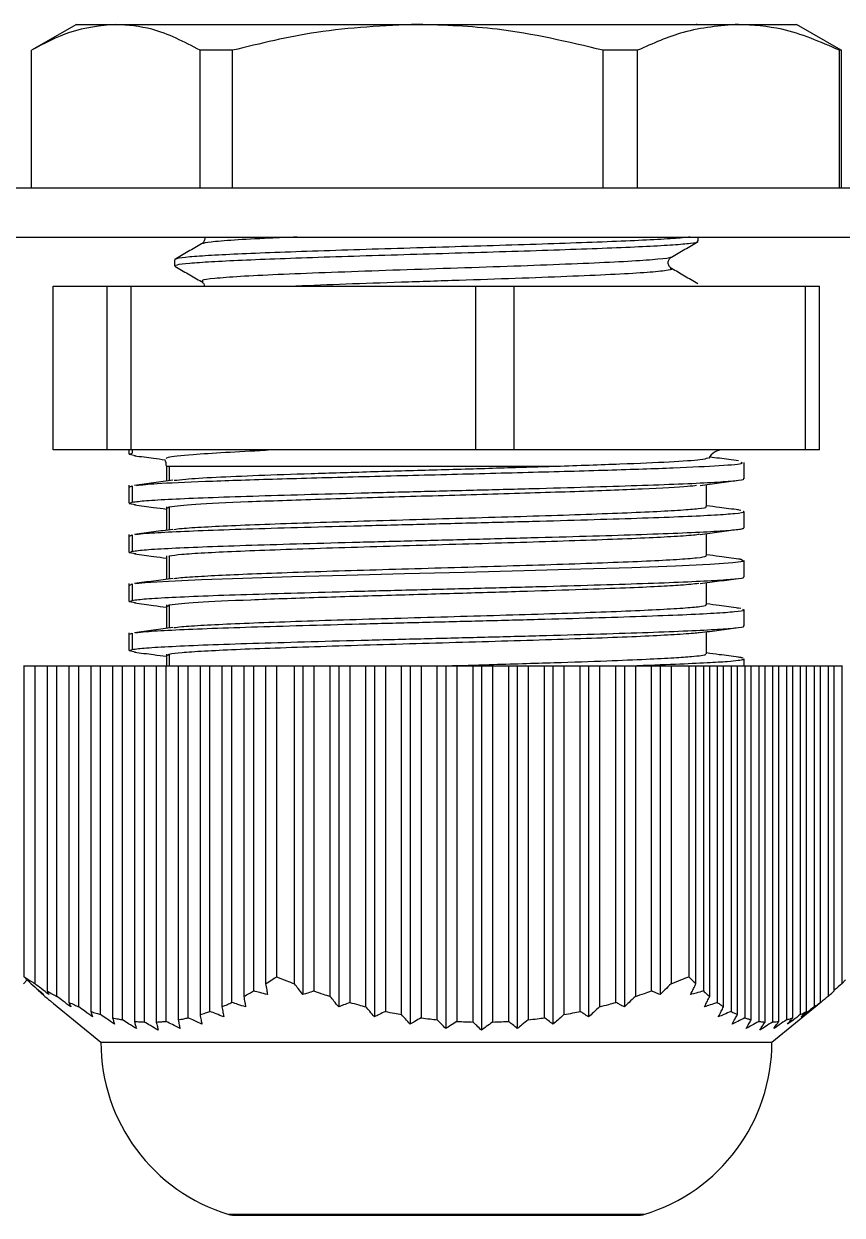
# Model space of a CAD drawing. Header units: millimetres. Extents: x 24 to 293, y 35 to 211.
# Drawn here: x 106.01 to 118.51, y 35.38 to 53.59 of the extents above; entities that cross this region are included whole.
import ezdxf

# ---------------------------------------------------------------- set-up
doc = ezdxf.new("R2010")
doc.units = ezdxf.units.MM

msp = doc.modelspace()

# ---------------------------------------------------------------- linework, layer by layer
at = {"color": 7, "linetype": 'Continuous', "lineweight": 25}
for p, q in [((106.814, 53.578), (106.13, 53.183)), ((106.814, 53.578), (107.415, 53.578)), ((107.415, 53.578), (112.03, 53.578)), ((112.03, 53.578), (116.929, 53.578)), ((116.292, 53.578), (116.292, 53.586)), ((116.929, 53.578), (117.814, 53.578)), ((118.498, 53.183), (117.814, 53.578)), ((106.127, 51.078), (106.127, 53.181)), ((109.199, 53.181), (108.704, 53.181)), ((108.704, 51.078), (108.704, 53.181)), ((109.199, 51.078), (109.199, 53.181)), ((114.861, 51.078), (114.861, 53.181)), ((115.387, 53.181), (114.861, 53.181)), ((115.387, 51.078), (115.387, 53.181)), ((118.471, 51.078), (118.471, 53.181)), ((118.502, 53.181), (118.471, 53.181)), ((118.502, 51.078), (118.502, 53.181)), ((38.564, 51.078), (136.064, 51.078)), ((38.564, 50.328), (136.064, 50.328)), ((116.314, 50.264), (116.314, 50.328)), ((108.314, 49.983), (108.314, 49.889)), ((106.462, 47.078), (106.462, 49.578)), ((106.462, 49.578), (107.282, 49.578)), ((107.282, 47.078), (107.282, 49.578)), ((107.282, 49.578), (107.648, 49.578)), ((107.648, 49.578), (107.648, 47.078)), ((107.648, 49.578), (112.917, 49.578)), ((112.917, 47.078), (112.917, 49.578)), ((112.917, 49.578), (113.501, 49.578)), ((113.501, 47.078), (113.501, 49.578)), ((113.501, 49.578), (117.949, 49.578)), ((117.949, 47.078), (117.949, 49.578)), ((117.949, 49.578), (118.167, 49.578)), ((118.167, 47.078), (118.167, 49.578)), ((107.282, 47.078), (106.462, 47.078)), ((107.648, 47.078), (107.282, 47.078)), ((107.614, 47.078), (107.614, 47.011)), ((107.719, 46.988), (107.62, 47.005)), ((107.632, 47.011), (107.664, 47.028)), ((112.917, 47.078), (107.648, 47.078)), ((107.664, 47.078), (107.664, 47.028)), ((113.501, 47.078), (112.917, 47.078)), ((117.949, 47.078), (113.501, 47.078)), ((118.167, 47.078), (117.949, 47.078)), ((108.189, 46.828), (108.189, 46.599)), ((108.189, 46.828), (108.233, 46.828)), ((108.233, 46.828), (114.143, 46.828)), ((108.233, 46.828), (108.233, 46.603)), ((117.014, 46.636), (117.014, 46.886)), ((107.614, 46.536), (107.614, 46.261)), ((107.632, 46.511), (107.664, 46.528)), ((107.664, 46.528), (107.664, 46.278)), ((116.439, 46.211), (116.439, 46.548)), ((107.719, 46.238), (107.62, 46.255)), ((107.632, 46.261), (107.664, 46.278)), ((108.189, 46.209), (108.189, 45.849)), ((108.233, 46.203), (108.205, 46.186)), ((108.233, 46.203), (108.233, 45.853)), ((116.965, 46.153), (116.912, 46.159)), ((117.014, 45.886), (117.014, 46.136)), ((107.614, 45.784), (107.614, 45.511)), ((107.626, 45.761), (107.664, 45.778)), ((107.664, 45.778), (107.664, 45.528)), ((116.439, 45.461), (116.439, 45.798)), ((107.72, 45.488), (107.62, 45.505)), ((107.632, 45.511), (107.664, 45.528)), ((108.189, 45.458), (108.189, 45.099)), ((108.233, 45.453), (108.224, 45.436)), ((108.233, 45.453), (108.233, 45.103)), ((117.014, 45.136), (117.014, 45.386)), ((107.614, 45.034), (107.614, 44.761)), ((107.631, 45.011), (107.664, 45.028)), ((107.664, 45.028), (107.664, 44.778)), ((116.439, 44.711), (116.439, 45.048)), ((107.632, 44.761), (107.664, 44.778)), ((107.719, 44.738), (107.62, 44.755)), ((108.189, 44.708), (108.189, 44.349)), ((108.233, 44.703), (108.205, 44.686)), ((108.233, 44.703), (108.233, 44.353)), ((116.965, 44.653), (116.91, 44.659)), ((117.014, 44.386), (117.014, 44.636)), ((107.614, 44.284), (107.614, 44.011)), ((107.627, 44.261), (107.664, 44.278)), ((107.664, 44.278), (107.664, 44.028)), ((116.439, 43.961), (116.439, 44.298)), ((107.719, 43.988), (107.62, 44.005)), ((107.632, 44.011), (107.664, 44.028)), ((108.189, 43.958), (108.189, 43.778)), ((108.233, 43.953), (108.205, 43.936)), ((108.233, 43.953), (108.233, 43.778)), ((117.014, 43.778), (117.014, 43.886)), ((106.007, 43.778), (106.016, 43.778)), ((106.016, 39.028), (106.016, 43.778)), ((106.016, 43.778), (106.183, 43.778)), ((106.183, 38.92), (106.183, 43.778)), ((106.183, 43.778), (106.366, 43.778)), ((106.366, 43.778), (106.366, 38.81)), ((106.366, 43.778), (106.517, 43.778)), ((106.517, 38.727), (106.517, 43.778)), ((106.517, 43.778), (106.7, 43.778)), ((106.7, 43.778), (106.7, 38.636)), ((106.7, 43.778), (106.851, 43.778)), ((106.851, 38.568), (106.851, 43.778)), ((106.851, 43.778), (107.034, 43.778)), ((107.034, 43.778), (107.034, 38.498)), ((107.034, 43.778), (107.185, 43.778)), ((107.185, 38.449), (107.185, 43.778)), ((107.185, 43.778), (107.367, 43.778)), ((107.367, 43.778), (107.367, 38.401)), ((107.367, 43.778), (107.519, 43.778)), ((107.519, 38.37), (107.519, 43.778)), ((107.519, 43.778), (107.701, 43.778)), ((107.701, 43.778), (107.701, 38.346)), ((107.701, 43.778), (107.853, 43.778)), ((107.853, 38.336), (107.853, 43.778)), ((107.853, 43.778), (108.035, 43.778)), ((108.035, 43.778), (108.035, 38.336)), ((108.035, 43.778), (108.187, 43.778)), ((108.187, 38.346), (108.187, 43.778)), ((108.187, 43.778), (108.369, 43.778)), ((108.369, 43.778), (108.369, 38.37)), ((108.369, 43.778), (108.521, 43.778)), ((108.521, 38.401), (108.521, 43.778)), ((108.521, 43.778), (108.703, 43.778)), ((108.703, 43.778), (108.703, 38.449)), ((108.703, 43.778), (108.855, 43.778)), ((108.855, 38.498), (108.855, 43.778)), ((108.855, 43.778), (109.037, 43.778)), ((109.037, 43.778), (109.037, 38.568)), ((109.037, 43.778), (109.189, 43.778)), ((109.189, 38.636), (109.189, 43.778)), ((109.189, 43.778), (109.371, 43.778)), ((109.371, 43.778), (109.371, 38.727)), ((109.371, 43.778), (109.523, 43.778)), ((109.523, 38.81), (109.523, 43.778)), ((109.523, 43.778), (109.705, 43.778)), ((109.705, 43.778), (109.705, 38.92)), ((109.705, 43.778), (109.872, 43.778)), ((109.872, 43.778), (109.872, 39.028)), ((109.872, 43.778), (110.146, 43.778)), ((110.146, 38.92), (110.146, 43.778)), ((110.146, 43.778), (110.275, 43.778)), ((110.275, 43.778), (110.275, 38.755)), ((110.275, 43.778), (110.443, 43.778)), ((110.443, 43.778), (110.443, 38.81)), ((110.443, 43.778), (110.691, 43.778)), ((110.691, 38.727), (110.691, 43.778)), ((110.691, 43.778), (110.821, 43.778)), ((110.821, 43.778), (110.821, 38.566)), ((110.821, 43.778), (110.989, 43.778)), ((110.989, 43.778), (110.989, 38.636)), ((110.989, 43.778), (111.236, 43.778)), ((111.236, 38.568), (111.236, 43.778)), ((111.236, 43.778), (111.366, 43.778)), ((111.366, 43.778), (111.366, 38.415)), ((111.366, 43.778), (111.534, 43.778)), ((111.534, 43.778), (111.534, 38.498)), ((111.534, 43.778), (111.782, 43.778)), ((111.782, 38.449), (111.782, 43.778)), ((111.782, 43.778), (111.911, 43.778)), ((111.911, 43.778), (111.911, 38.303)), ((111.911, 43.778), (112.079, 43.778)), ((112.079, 43.778), (112.079, 38.401)), ((112.079, 43.778), (112.327, 43.778)), ((112.327, 38.37), (112.327, 43.778)), ((112.327, 43.778), (112.457, 43.778)), ((112.457, 43.778), (112.457, 38.235)), ((112.457, 43.778), (112.625, 43.778)), ((112.625, 43.778), (112.625, 38.346)), ((112.625, 43.778), (112.873, 43.778)), ((112.873, 38.336), (112.873, 43.778)), ((112.873, 43.778), (113.002, 43.778)), ((113.002, 43.778), (113.002, 38.212)), ((113.002, 43.778), (113.17, 43.778)), ((113.17, 43.778), (113.17, 38.336)), ((113.17, 43.778), (113.418, 43.778)), ((113.418, 38.346), (113.418, 43.778)), ((113.418, 43.778), (113.548, 43.778)), ((113.548, 43.778), (113.548, 38.235)), ((113.548, 43.778), (113.716, 43.778)), ((113.716, 43.778), (113.716, 38.37)), ((113.716, 43.778), (113.964, 43.778)), ((113.964, 38.401), (113.964, 43.778)), ((113.964, 43.778), (114.093, 43.778)), ((114.093, 43.778), (114.093, 38.303)), ((114.093, 43.778), (114.261, 43.778)), ((114.261, 43.778), (114.261, 38.449)), ((114.261, 43.778), (114.509, 43.778)), ((114.509, 38.498), (114.509, 43.778)), ((114.509, 43.778), (114.639, 43.778)), ((114.639, 43.778), (114.639, 38.415)), ((114.639, 43.778), (114.807, 43.778)), ((114.807, 43.778), (114.807, 38.568)), ((114.807, 43.778), (115.055, 43.778)), ((115.055, 38.636), (115.055, 43.778)), ((115.055, 43.778), (115.184, 43.778)), ((115.184, 43.778), (115.184, 38.566)), ((115.184, 43.778), (115.352, 43.778)), ((115.352, 43.778), (115.352, 38.727)), ((115.352, 43.778), (115.6, 43.778)), ((115.6, 38.81), (115.6, 43.778)), ((115.6, 43.778), (115.729, 43.778)), ((115.729, 43.778), (115.729, 38.755)), ((115.729, 43.778), (115.897, 43.778)), ((115.897, 43.778), (115.897, 38.92)), ((115.897, 43.778), (116.171, 43.778)), ((116.171, 43.778), (116.171, 39.028)), ((116.171, 43.778), (116.277, 43.778)), ((116.277, 38.92), (116.277, 43.778)), ((116.277, 43.778), (116.392, 43.778)), ((116.392, 43.778), (116.392, 38.81)), ((116.392, 43.778), (116.488, 43.778)), ((116.488, 38.727), (116.488, 43.778)), ((116.488, 43.778), (116.603, 43.778)), ((116.603, 43.778), (116.603, 38.636)), ((116.603, 43.778), (116.699, 43.778)), ((116.699, 38.568), (116.699, 43.778)), ((116.699, 43.778), (116.815, 43.778)), ((116.815, 43.778), (116.815, 38.498)), ((116.815, 43.778), (116.911, 43.778)), ((116.911, 38.449), (116.911, 43.778)), ((116.911, 43.778), (117.026, 43.778)), ((117.026, 43.778), (117.026, 38.401)), ((117.026, 43.778), (117.122, 43.778)), ((117.122, 38.37), (117.122, 43.778)), ((117.122, 43.778), (117.238, 43.778)), ((117.238, 43.778), (117.238, 38.346)), ((117.238, 43.778), (117.334, 43.778)), ((117.334, 38.336), (117.334, 43.778)), ((117.334, 43.778), (117.449, 43.778)), ((117.449, 43.778), (117.449, 38.336)), ((117.449, 43.778), (117.545, 43.778)), ((117.545, 38.346), (117.545, 43.778)), ((117.545, 43.778), (117.661, 43.778)), ((117.661, 43.778), (117.661, 38.37)), ((117.661, 43.778), (117.757, 43.778)), ((117.757, 38.401), (117.757, 43.778)), ((117.757, 43.778), (117.872, 43.778)), ((117.872, 43.778), (117.872, 38.449)), ((117.872, 43.778), (117.968, 43.778)), ((117.968, 38.498), (117.968, 43.778)), ((117.968, 43.778), (118.084, 43.778)), ((118.084, 43.778), (118.084, 38.568)), ((118.084, 43.778), (118.18, 43.778)), ((118.18, 38.636), (118.18, 43.778)), ((118.18, 43.778), (118.295, 43.778)), ((118.295, 43.778), (118.295, 38.727)), ((118.295, 43.778), (118.391, 43.778)), ((118.391, 38.81), (118.391, 43.778)), ((118.391, 43.778), (118.507, 43.778)), ((118.507, 43.778), (118.507, 38.92)), ((118.507, 43.778), (118.516, 43.778)), ((106.007, 38.92), (106.064, 38.978)), ((118.507, 38.92), (118.564, 38.978)), ((106.237, 38.81), (106.237, 38.823)), ((106.466, 38.618), (107.189, 38.028)), ((117.439, 38.028), (118.162, 38.618)), ((107.189, 38.028), (117.439, 38.028)), ((115.484, 35.396), (109.144, 35.396)), ((109.217, 35.385), (115.412, 35.385))]:
    msp.add_line(p, q, dxfattribs=at)
at = {"color": 7, "linetype": 'Continuous', "lineweight": 25, "flags": 128}
msp.add_lwpolyline([(107.716, 45.034), (107.866, 45.05), (108.223, 45.072), (108.724, 45.095), (109.358, 45.117), (110.103, 45.14), (110.936, 45.163), (111.827, 45.186), (112.744, 45.209), (113.653, 45.233), (114.517, 45.257), (115.299, 45.281), (115.968, 45.305), (116.491, 45.329), (116.843, 45.354), (117.005, 45.378), (116.965, 45.403), (116.965, 45.403), (116.965, 45.403), (116.965, 45.403), (116.965, 45.403), (116.965, 45.403), (116.965, 45.403), (116.965, 45.403), (116.965, 45.403), (116.965, 45.403), (116.965, 45.403), (116.964, 45.403), (116.964, 45.403), (116.962, 45.404), (116.96, 45.404), (116.953, 45.405), (116.936, 45.408), (116.927, 45.409)], dxfattribs=at)
at = {"color": 7, "linetype": 'Continuous', "lineweight": 25}
for centre, radius, start, end in [((116.689, 46.828), 0.25, 90, 151.519), ((107.939, 46.828), 0.25, 0, 23.3048), ((109.939, 38.028), 2.75, 180, 253.1998), ((114.689, 38.028), 2.75, 286.8002, 0), ((109.217, 35.635), 0.25, 253.1998, 270), ((115.412, 35.635), 0.25, 270, 286.8002)]:
    msp.add_arc(centre, radius, start, end, dxfattribs=at)
for points, knots in [([(107.415, 53.578), (107.179, 53.555), (106.744, 53.512), (106.321, 53.285), (106.127, 53.181)], [0, 0, 0, 0, 0.5422, 1, 1, 1, 1]), ([(108.704, 53.181), (108.46, 53.309), (108.035, 53.531), (107.6, 53.564), (107.415, 53.578)], [0, 0, 0, 0, 0.57555, 1, 1, 1, 1]), ([(112.03, 53.578), (111.511, 53.555), (110.555, 53.512), (109.625, 53.285), (109.199, 53.181)], [0, 0, 0, 0, 0.5421996, 1, 1, 1, 1]), ([(114.861, 53.181), (114.324, 53.309), (113.392, 53.531), (112.436, 53.564), (112.03, 53.578)], [0, 0, 0, 0, 0.57555, 1, 1, 1, 1]), ([(116.929, 53.578), (116.646, 53.555), (116.125, 53.512), (115.618, 53.285), (115.387, 53.181)], [0, 0, 0, 0, 0.5422, 1, 1, 1, 1]), ([(118.471, 53.181), (118.179, 53.309), (117.671, 53.531), (117.15, 53.564), (116.929, 53.578)], [0, 0, 0, 0, 0.57555, 1, 1, 1, 1]), ([(116.192, 50.328), (116.114, 50.32), (115.957, 50.305), (115.541, 50.281), (115.012, 50.258), (114.377, 50.235), (113.663, 50.211), (112.897, 50.188), (112.109, 50.164), (111.328, 50.141), (110.586, 50.117), (109.91, 50.094), (109.326, 50.07), (108.856, 50.047), (108.524, 50.024), (108.337, 50.002), (108.331, 49.989), (108.329, 49.983)], [0, 0, 0, 0, 0.067842, 0.135685, 0.203527, 0.27137, 0.339213, 0.407056, 0.474898, 0.542741, 0.610584, 0.678426, 0.746269, 0.814112, 0.881954, 0.949797, 1, 1, 1, 1]), ([(108.329, 49.889), (108.331, 49.895), (108.337, 49.908), (108.524, 49.93), (108.856, 49.953), (109.326, 49.977), (109.909, 50), (110.586, 50.024), (111.328, 50.047), (112.109, 50.07), (112.897, 50.094), (113.663, 50.117), (114.377, 50.141), (115.012, 50.164), (115.542, 50.188), (115.952, 50.211), (116.21, 50.235), (116.325, 50.252), (116.304, 50.262), (116.299, 50.264)], [0, 0, 0, 0, 0.046243, 0.108743, 0.171244, 0.233744, 0.296244, 0.358744, 0.421244, 0.483745, 0.546245, 0.608745, 0.671245, 0.733745, 0.796245, 0.858745, 0.921245, 0.983746, 1, 1, 1, 1]), ([(108.77, 50.328), (108.771, 50.323), (108.779, 50.3), (108.764, 50.256), (108.739, 50.235), (108.726, 50.224)], [0, 0, 0, 0, 0.144967, 0.570377, 1, 1, 1, 1]), ([(110.184, 50.328), (110.041, 50.322), (109.658, 50.307), (109.203, 50.281), (108.829, 50.252), (108.76, 50.233), (108.726, 50.223)], [0, 0, 0, 0, 0.167647, 0.446344, 0.725146, 1, 1, 1, 1]), ([(115.903, 50.023), (115.971, 50.062), (116.106, 50.141), (116.242, 50.219), (116.309, 50.258)], [0, 0, 0, 0, 0.499969, 1, 1, 1, 1]), ([(108.725, 50.223), (108.657, 50.184), (108.522, 50.106), (108.386, 50.028), (108.318, 49.988)], [0, 0, 0, 0, 0.499972, 1, 1, 1, 1]), ([(108.32, 49.883), (108.388, 49.843), (108.523, 49.765), (108.659, 49.687), (108.726, 49.648)], [0, 0, 0, 0, 0.500026, 1, 1, 1, 1]), ([(115.886, 50.023), (115.889, 50.021), (115.902, 50.01), (115.719, 49.988), (115.331, 49.959), (114.746, 49.93), (114.019, 49.901), (113.189, 49.871), (112.307, 49.842), (111.425, 49.813), (110.597, 49.783), (109.871, 49.754), (109.291, 49.725), (108.898, 49.695), (108.707, 49.67), (108.739, 49.654), (108.752, 49.648)], [0, 0, 0, 0, 0.014491, 0.092488, 0.170497, 0.248495, 0.326504, 0.404503, 0.48251, 0.56051, 0.638518, 0.716519, 0.794522, 0.872524, 0.950535, 1, 1, 1, 1]), ([(115.902, 49.849), (115.889, 49.86), (115.863, 49.882), (115.85, 49.936), (115.863, 49.991), (115.889, 50.012), (115.902, 50.023)], [0, 0, 0, 0, 0.251252, 0.499973, 0.748817, 1, 1, 1, 1]), ([(115.882, 49.849), (115.892, 49.847), (115.944, 49.835), (115.824, 49.813), (115.515, 49.783), (114.999, 49.754), (114.325, 49.725), (113.531, 49.695), (112.662, 49.666), (111.776, 49.637), (110.913, 49.608), (110.416, 49.588), (110.167, 49.578)], [0, 0, 0, 0, 0.026455, 0.134619, 0.242802, 0.350968, 0.459143, 0.567311, 0.675497, 0.783665, 0.891821, 1, 1, 1, 1]), ([(116.308, 49.614), (116.241, 49.653), (116.105, 49.732), (115.97, 49.81), (115.902, 49.849)], [0, 0, 0, 0, 0.5000322, 1, 1, 1, 1]), ([(108.726, 49.648), (108.74, 49.637), (108.764, 49.619), (108.769, 49.587), (108.771, 49.574)], [0, 0, 0, 0, 0.578085, 1, 1, 1, 1]), ([(107.7, 46.988), (107.798, 46.975), (107.954, 46.954), (108.11, 46.934), (108.168, 46.926)], [0, 0, 0, 0, 0.628168, 1, 1, 1, 1]), ([(109.661, 47.078), (109.683, 47.078), (109.707, 47.078), (109.736, 47.077), (109.74, 47.077), (109.742, 47.076), (109.744, 47.076), (109.744, 47.075), (109.736, 47.072), (109.504, 47.056), (109.062, 47.034), (108.514, 46.999), (108.185, 46.968), (108.187, 46.947), (108.188, 46.939)], [0, 0, 0, 0, 0.017774, 0.019862, 0.020644, 0.021326, 0.022001, 0.022764, 0.02479, 0.04212, 0.269385, 0.502643, 0.817195, 1, 1, 1, 1]), ([(116.928, 46.909), (116.83, 46.922), (116.684, 46.941), (116.537, 46.961), (116.488, 46.968)], [0, 0, 0, 0, 0.665924, 1, 1, 1, 1]), ([(107.73, 46.534), (107.817, 46.544), (108.009, 46.565), (108.742, 46.597), (109.775, 46.631), (111.027, 46.666), (112.382, 46.7), (113.733, 46.735), (114.966, 46.769), (115.986, 46.803), (116.68, 46.838), (117.019, 46.865), (116.979, 46.881), (116.967, 46.886)], [0, 0, 0, 0, 0.080932, 0.178659, 0.276386, 0.374112, 0.471839, 0.569566, 0.667292, 0.765019, 0.862746, 0.960472, 1, 1, 1, 1]), ([(108.31, 46.612), (108.36, 46.618), (108.481, 46.634), (108.922, 46.66), (109.572, 46.688), (110.381, 46.716), (111.295, 46.744), (112.264, 46.772), (113.243, 46.8), (113.843, 46.819), (114.143, 46.828)], [0, 0, 0, 0, 0.0899598, 0.2199655, 0.3499713, 0.479977, 0.6099828, 0.7399885, 0.8699943, 1, 1, 1, 1]), ([(114.143, 46.828), (114.483, 46.84), (115.164, 46.863), (115.913, 46.896), (116.387, 46.927), (116.436, 46.947), (116.458, 46.956)], [0, 0, 0, 0, 0.257605, 0.515747, 0.779358, 1, 1, 1, 1]), ([(107.664, 46.278), (107.726, 46.286), (107.849, 46.302), (108.254, 46.325), (108.802, 46.349), (109.489, 46.372), (110.283, 46.395), (111.156, 46.419), (112.073, 46.442), (112.999, 46.466), (113.899, 46.489), (114.738, 46.513), (115.484, 46.536), (116.107, 46.56), (116.589, 46.583), (116.892, 46.606), (117.027, 46.624), (117.002, 46.634), (116.997, 46.636)], [0, 0, 0, 0, 0.065531, 0.131061, 0.196592, 0.262123, 0.327653, 0.393184, 0.458715, 0.524245, 0.589776, 0.655307, 0.720837, 0.786368, 0.851899, 0.917429, 0.98296, 1, 1, 1, 1]), ([(108.288, 46.612), (108.191, 46.599), (107.995, 46.573), (107.8, 46.547), (107.702, 46.534)], [0, 0, 0, 0, 0.499382, 1, 1, 1, 1]), ([(116.34, 46.535), (116.438, 46.548), (116.633, 46.574), (116.829, 46.6), (116.927, 46.613)], [0, 0, 0, 0, 0.499376, 1, 1, 1, 1]), ([(116.287, 46.535), (116.25, 46.528), (116.138, 46.509), (115.496, 46.477), (114.47, 46.438), (113.191, 46.399), (111.827, 46.36), (110.51, 46.32), (109.393, 46.281), (108.555, 46.242), (108.34, 46.216), (108.233, 46.203)], [0, 0, 0, 0, 0.057466, 0.175283, 0.2931, 0.410916, 0.528733, 0.64655, 0.764367, 0.882183, 1, 1, 1, 1]), ([(107.701, 46.238), (107.798, 46.225), (107.961, 46.203), (108.124, 46.182), (108.189, 46.173)], [0, 0, 0, 0, 0.599983, 1, 1, 1, 1]), ([(107.719, 45.784), (107.767, 45.79), (107.878, 45.804), (108.256, 45.825), (108.802, 45.849), (109.489, 45.872), (110.283, 45.895), (111.156, 45.919), (112.073, 45.942), (112.999, 45.966), (113.899, 45.989), (114.738, 46.013), (115.484, 46.036), (116.107, 46.06), (116.589, 46.083), (116.892, 46.106), (117.027, 46.124), (117.002, 46.134), (116.997, 46.136)], [0, 0, 0, 0, 0.0501221, 0.1167335, 0.1833449, 0.2499563, 0.3165677, 0.3831791, 0.4497905, 0.5164019, 0.5830133, 0.6496247, 0.7162361, 0.7828475, 0.8494588, 0.9160702, 0.9826816, 1, 1, 1, 1]), ([(108.304, 45.862), (108.34, 45.867), (108.432, 45.88), (108.753, 45.9), (109.231, 45.924), (109.835, 45.947), (110.532, 45.97), (111.297, 45.994), (112.102, 46.017), (112.915, 46.041), (113.705, 46.064), (114.441, 46.088), (115.096, 46.111), (115.643, 46.135), (116.066, 46.158), (116.332, 46.181), (116.451, 46.199), (116.429, 46.209), (116.424, 46.211)], [0, 0, 0, 0, 0.042514, 0.109659, 0.176804, 0.243949, 0.311094, 0.378239, 0.445384, 0.512528, 0.579673, 0.646818, 0.713963, 0.781108, 0.848253, 0.915398, 0.982543, 1, 1, 1, 1]), ([(116.929, 46.159), (116.831, 46.172), (116.668, 46.193), (116.505, 46.215), (116.439, 46.224)], [0, 0, 0, 0, 0.600154, 1, 1, 1, 1]), ([(107.664, 45.528), (107.725, 45.536), (107.848, 45.552), (108.249, 45.575), (108.793, 45.598), (109.475, 45.622), (110.265, 45.645), (111.134, 45.668), (112.049, 45.692), (112.975, 45.715), (113.877, 45.739), (114.719, 45.762), (115.469, 45.786), (116.098, 45.809), (116.58, 45.833), (116.846, 45.852), (116.967, 45.868), (117.012, 45.878), (117.01, 45.884), (117.009, 45.886)], [0, 0, 0, 0, 0.06513, 0.130312, 0.195547, 0.260834, 0.326173, 0.391564, 0.457008, 0.522504, 0.588052, 0.653653, 0.719306, 0.785011, 0.850768, 0.916577, 0.949542, 0.98252, 1, 1, 1, 1]), ([(108.287, 45.862), (108.19, 45.849), (107.995, 45.823), (107.799, 45.797), (107.701, 45.784)], [0, 0, 0, 0, 0.499408, 1, 1, 1, 1]), ([(116.333, 45.785), (116.327, 45.784), (116.284, 45.775), (116.055, 45.758), (115.646, 45.735), (115.095, 45.711), (114.442, 45.688), (113.705, 45.664), (112.915, 45.641), (112.102, 45.617), (111.297, 45.594), (110.532, 45.57), (109.835, 45.547), (109.232, 45.524), (108.751, 45.5), (108.395, 45.477), (108.287, 45.461), (108.233, 45.453)], [0, 0, 0, 0, 0.011122, 0.081756, 0.15239, 0.223025, 0.293659, 0.364293, 0.434927, 0.505561, 0.576195, 0.646829, 0.717463, 0.788098, 0.858732, 0.929366, 1, 1, 1, 1]), ([(116.342, 45.785), (116.44, 45.798), (116.635, 45.824), (116.83, 45.85), (116.928, 45.863)], [0, 0, 0, 0, 0.499372, 1, 1, 1, 1]), ([(107.702, 45.488), (107.8, 45.475), (107.962, 45.453), (108.125, 45.432), (108.189, 45.423)], [0, 0, 0, 0, 0.602049, 1, 1, 1, 1]), ([(108.302, 45.112), (108.333, 45.116), (108.418, 45.128), (108.707, 45.147), (109.145, 45.17), (109.705, 45.192), (110.363, 45.215), (111.098, 45.238), (111.885, 45.261), (112.695, 45.284), (113.498, 45.308), (114.261, 45.332), (114.953, 45.356), (115.544, 45.38), (116.007, 45.404), (116.315, 45.429), (116.435, 45.448), (116.434, 45.458), (116.434, 45.461)], [0, 0, 0, 0, 0.038506, 0.101898, 0.165864, 0.230404, 0.295517, 0.361203, 0.427463, 0.494296, 0.561703, 0.629682, 0.698235, 0.767361, 0.83706, 0.907332, 0.978177, 1, 1, 1, 1]), ([(116.928, 45.409), (116.83, 45.422), (116.667, 45.443), (116.504, 45.465), (116.439, 45.474)], [0, 0, 0, 0, 0.601186, 1, 1, 1, 1]), ([(107.664, 44.778), (107.726, 44.786), (107.849, 44.802), (108.254, 44.825), (108.802, 44.849), (109.489, 44.872), (110.283, 44.895), (111.156, 44.919), (112.073, 44.942), (112.999, 44.966), (113.899, 44.989), (114.738, 45.013), (115.484, 45.036), (116.107, 45.06), (116.589, 45.083), (116.892, 45.106), (117.027, 45.124), (117.002, 45.134), (116.997, 45.136)], [0, 0, 0, 0, 0.065531, 0.131062, 0.196593, 0.262124, 0.327655, 0.393186, 0.458716, 0.524247, 0.589778, 0.655309, 0.72084, 0.786371, 0.851902, 0.917433, 0.982964, 1, 1, 1, 1]), ([(108.287, 45.112), (108.189, 45.099), (107.994, 45.073), (107.798, 45.047), (107.701, 45.034)], [0, 0, 0, 0, 0.499412, 1, 1, 1, 1]), ([(116.321, 45.035), (116.245, 45.026), (116.111, 45.01), (115.697, 44.987), (115.202, 44.965), (114.532, 44.941), (113.69, 44.914), (112.694, 44.884), (111.591, 44.853), (110.459, 44.819), (109.419, 44.782), (108.572, 44.744), (108.348, 44.717), (108.233, 44.703)], [0, 0, 0, 0, 0.081229, 0.141351, 0.20855, 0.28282, 0.364154, 0.452543, 0.547979, 0.650453, 0.759955, 0.876475, 1, 1, 1, 1]), ([(116.342, 45.035), (116.439, 45.048), (116.635, 45.074), (116.83, 45.1), (116.928, 45.113)], [0, 0, 0, 0, 0.499421, 1, 1, 1, 1]), ([(107.7, 44.738), (107.798, 44.725), (107.961, 44.703), (108.124, 44.682), (108.189, 44.673)], [0, 0, 0, 0, 0.600629, 1, 1, 1, 1]), ([(107.717, 44.284), (107.765, 44.29), (107.875, 44.303), (108.249, 44.325), (108.79, 44.348), (109.471, 44.371), (110.26, 44.395), (111.128, 44.418), (112.043, 44.442), (112.969, 44.465), (113.871, 44.488), (114.713, 44.512), (115.465, 44.535), (116.094, 44.559), (116.581, 44.583), (116.889, 44.606), (117.027, 44.624), (117.002, 44.634), (116.996, 44.636)], [0, 0, 0, 0, 0.050076, 0.116208, 0.182409, 0.248679, 0.315017, 0.381424, 0.4479, 0.514443, 0.581056, 0.647737, 0.714486, 0.781304, 0.848191, 0.915146, 0.982169, 1, 1, 1, 1]), ([(108.303, 44.362), (108.338, 44.367), (108.43, 44.379), (108.747, 44.4), (109.221, 44.423), (109.819, 44.446), (110.511, 44.47), (111.273, 44.493), (112.076, 44.517), (112.889, 44.54), (113.68, 44.563), (114.42, 44.587), (115.079, 44.61), (115.632, 44.634), (116.059, 44.658), (116.329, 44.681), (116.45, 44.699), (116.428, 44.709), (116.424, 44.711)], [0, 0, 0, 0, 0.0424137, 0.1090798, 0.1758149, 0.2426192, 0.3094925, 0.3764349, 0.4434464, 0.510527, 0.5776767, 0.6448954, 0.7121832, 0.7795401, 0.8469661, 0.9144611, 0.9820252, 1, 1, 1, 1]), ([(116.927, 44.659), (116.829, 44.672), (116.667, 44.694), (116.504, 44.715), (116.439, 44.724)], [0, 0, 0, 0, 0.601972, 1, 1, 1, 1]), ([(107.664, 44.028), (107.726, 44.036), (107.849, 44.052), (108.254, 44.075), (108.802, 44.099), (109.489, 44.122), (110.283, 44.145), (111.156, 44.169), (112.073, 44.192), (112.999, 44.216), (113.899, 44.239), (114.738, 44.263), (115.484, 44.286), (116.107, 44.31), (116.589, 44.333), (116.892, 44.356), (117.027, 44.374), (117.002, 44.384), (116.997, 44.386)], [0, 0, 0, 0, 0.065531, 0.131061, 0.196592, 0.262122, 0.327653, 0.393183, 0.458714, 0.524244, 0.589775, 0.655305, 0.720836, 0.786366, 0.851897, 0.917427, 0.982958, 1, 1, 1, 1]), ([(108.286, 44.362), (108.189, 44.349), (107.993, 44.323), (107.798, 44.297), (107.7, 44.284)], [0, 0, 0, 0, 0.499385, 1, 1, 1, 1]), ([(116.331, 44.285), (116.326, 44.284), (116.283, 44.275), (116.054, 44.258), (115.646, 44.235), (115.095, 44.211), (114.442, 44.188), (113.705, 44.164), (112.915, 44.141), (112.102, 44.117), (111.297, 44.094), (110.532, 44.07), (109.835, 44.047), (109.232, 44.024), (108.751, 44), (108.396, 43.977), (108.287, 43.961), (108.233, 43.953)], [0, 0, 0, 0, 0.010481, 0.081161, 0.151841, 0.222521, 0.293201, 0.363881, 0.434561, 0.505241, 0.575921, 0.6466, 0.71728, 0.78796, 0.85864, 0.92932, 1, 1, 1, 1]), ([(116.34, 44.285), (116.438, 44.298), (116.633, 44.324), (116.829, 44.35), (116.927, 44.363)], [0, 0, 0, 0, 0.499379, 1, 1, 1, 1]), ([(107.7, 43.988), (107.798, 43.975), (107.961, 43.953), (108.124, 43.932), (108.189, 43.923)], [0, 0, 0, 0, 0.599756, 1, 1, 1, 1]), ([(112.479, 43.778), (112.694, 43.784), (113.259, 43.801), (114.101, 43.826), (114.911, 43.854), (115.52, 43.879), (115.946, 43.901), (116.275, 43.925), (116.437, 43.944), (116.428, 43.958), (116.426, 43.961)], [0, 0, 0, 0, 0.1017377, 0.267985, 0.4190995, 0.5550607, 0.6758502, 0.7814516, 0.946707, 1, 1, 1, 1]), ([(115.225, 43.778), (115.242, 43.779), (115.536, 43.788), (115.96, 43.804), (116.453, 43.826), (116.759, 43.845), (116.926, 43.862), (117.01, 43.875), (117.002, 43.883), (116.999, 43.886)], [0, 0, 0, 0, 0.014803, 0.245264, 0.450009, 0.629008, 0.782238, 0.909678, 1, 1, 1, 1]), ([(116.927, 43.909), (116.829, 43.922), (116.666, 43.944), (116.504, 43.965), (116.439, 43.974)], [0, 0, 0, 0, 0.6021, 1, 1, 1, 1]), ([(117, 43.895), (116.991, 43.898), (116.981, 43.9), (116.967, 43.903), (116.954, 43.905), (116.937, 43.907), (116.92, 43.909)], [0, 0, 0, 0, 0.510526, 0.579661, 0.579835, 1, 1, 1, 1]), ([(106.122, 38.92), (106.102, 38.939), (106.067, 38.975), (106.032, 39.012), (106.016, 39.028)], [0, 0, 0, 0, 0.554834, 1, 1, 1, 1]), ([(106.016, 39.028), (106.048, 39.007), (106.103, 38.97), (106.159, 38.935), (106.183, 38.92)], [0, 0, 0, 0, 0.565142, 1, 1, 1, 1]), ([(109.705, 38.92), (109.736, 38.939), (109.792, 38.975), (109.848, 39.012), (109.872, 39.028)], [0, 0, 0, 0, 0.554834, 1, 1, 1, 1]), ([(109.872, 39.028), (109.924, 39.007), (110.014, 38.97), (110.106, 38.935), (110.146, 38.92)], [0, 0, 0, 0, 0.565142, 1, 1, 1, 1]), ([(115.897, 38.92), (115.948, 38.939), (116.04, 38.975), (116.13, 39.012), (116.171, 39.028)], [0, 0, 0, 0, 0.554834, 1, 1, 1, 1]), ([(116.171, 39.028), (116.19, 39.007), (116.226, 38.97), (116.261, 38.935), (116.277, 38.92)], [0, 0, 0, 0, 0.565142, 1, 1, 1, 1]), ([(106.122, 38.92), (106.159, 38.889), (106.224, 38.834), (106.29, 38.779), (106.318, 38.755)], [0, 0, 0, 0, 0.564332, 1, 1, 1, 1]), ([(106.394, 38.755), (106.355, 38.785), (106.285, 38.84), (106.215, 38.895), (106.183, 38.92)], [0, 0, 0, 0, 0.555659, 1, 1, 1, 1]), ([(106.334, 38.727), (106.316, 38.742), (106.284, 38.769), (106.252, 38.797), (106.237, 38.81)], [0, 0, 0, 0, 0.555756, 1, 1, 1, 1]), ([(106.318, 38.755), (106.303, 38.765), (106.276, 38.783), (106.249, 38.802), (106.237, 38.81)], [0, 0, 0, 0, 0.557115, 1, 1, 1, 1]), ([(106.366, 38.81), (106.371, 38.799), (106.38, 38.78), (106.39, 38.762), (106.394, 38.755)], [0, 0, 0, 0, 0.56287, 1, 1, 1, 1]), ([(106.366, 38.81), (106.394, 38.794), (106.444, 38.765), (106.495, 38.738), (106.517, 38.727)], [0, 0, 0, 0, 0.564223, 1, 1, 1, 1]), ([(109.371, 38.727), (109.399, 38.742), (109.45, 38.769), (109.501, 38.797), (109.523, 38.81)], [0, 0, 0, 0, 0.555756, 1, 1, 1, 1]), ([(109.733, 38.755), (109.694, 38.765), (109.624, 38.783), (109.554, 38.802), (109.523, 38.81)], [0, 0, 0, 0, 0.557115, 1, 1, 1, 1]), ([(109.705, 38.92), (109.711, 38.889), (109.72, 38.834), (109.729, 38.779), (109.733, 38.755)], [0, 0, 0, 0, 0.564332, 1, 1, 1, 1]), ([(110.275, 38.755), (110.251, 38.785), (110.208, 38.84), (110.165, 38.895), (110.146, 38.92)], [0, 0, 0, 0, 0.5556585, 1, 1, 1, 1]), ([(110.443, 38.81), (110.412, 38.799), (110.356, 38.78), (110.3, 38.762), (110.275, 38.755)], [0, 0, 0, 0, 0.56287, 1, 1, 1, 1]), ([(110.443, 38.81), (110.49, 38.794), (110.572, 38.765), (110.655, 38.738), (110.691, 38.727)], [0, 0, 0, 0, 0.564223, 1, 1, 1, 1]), ([(115.352, 38.727), (115.398, 38.742), (115.481, 38.769), (115.563, 38.797), (115.6, 38.81)], [0, 0, 0, 0, 0.555756, 1, 1, 1, 1]), ([(115.729, 38.755), (115.705, 38.765), (115.662, 38.783), (115.619, 38.802), (115.6, 38.81)], [0, 0, 0, 0, 0.557115, 1, 1, 1, 1]), ([(115.897, 38.92), (115.866, 38.889), (115.81, 38.834), (115.754, 38.779), (115.729, 38.755)], [0, 0, 0, 0, 0.564332, 1, 1, 1, 1]), ([(116.196, 38.755), (116.211, 38.785), (116.238, 38.84), (116.265, 38.895), (116.277, 38.92)], [0, 0, 0, 0, 0.555659, 1, 1, 1, 1]), ([(116.392, 38.81), (116.355, 38.799), (116.29, 38.78), (116.224, 38.762), (116.196, 38.755)], [0, 0, 0, 0, 0.56287, 1, 1, 1, 1]), ([(116.392, 38.81), (116.41, 38.794), (116.442, 38.765), (116.474, 38.738), (116.488, 38.727)], [0, 0, 0, 0, 0.564223, 1, 1, 1, 1]), ([(118.295, 38.727), (118.313, 38.742), (118.345, 38.769), (118.377, 38.797), (118.391, 38.81)], [0, 0, 0, 0, 0.555756, 1, 1, 1, 1]), ([(118.507, 38.92), (118.47, 38.889), (118.431, 38.856), (118.393, 38.824), (118.391, 38.823)], [0, 0, 0, 0, 0.959389, 1, 1, 1, 1]), ([(106.334, 38.727), (106.37, 38.696), (106.415, 38.66), (106.459, 38.624), (106.466, 38.618)], [0, 0, 0, 0, 0.833991, 1, 1, 1, 1]), ([(106.728, 38.566), (106.689, 38.596), (106.619, 38.649), (106.549, 38.703), (106.517, 38.727)], [0, 0, 0, 0, 0.55561, 1, 1, 1, 1]), ([(106.7, 38.636), (106.705, 38.622), (106.714, 38.599), (106.724, 38.576), (106.728, 38.566)], [0, 0, 0, 0, 0.562894, 1, 1, 1, 1]), ([(106.7, 38.636), (106.728, 38.623), (106.778, 38.599), (106.829, 38.578), (106.851, 38.568)], [0, 0, 0, 0, 0.563597, 1, 1, 1, 1]), ([(109.037, 38.568), (109.066, 38.58), (109.116, 38.602), (109.167, 38.625), (109.189, 38.636)], [0, 0, 0, 0, 0.556381, 1, 1, 1, 1]), ([(109.399, 38.566), (109.36, 38.579), (109.29, 38.601), (109.22, 38.625), (109.189, 38.636)], [0, 0, 0, 0, 0.5570921, 1, 1, 1, 1]), ([(109.371, 38.727), (109.377, 38.696), (109.386, 38.643), (109.395, 38.59), (109.399, 38.566)], [0, 0, 0, 0, 0.5643803, 1, 1, 1, 1]), ([(110.821, 38.566), (110.797, 38.596), (110.753, 38.649), (110.71, 38.703), (110.691, 38.727)], [0, 0, 0, 0, 0.55561, 1, 1, 1, 1]), ([(110.989, 38.636), (110.957, 38.622), (110.901, 38.599), (110.845, 38.576), (110.821, 38.566)], [0, 0, 0, 0, 0.562894, 1, 1, 1, 1]), ([(110.989, 38.636), (111.035, 38.623), (111.117, 38.599), (111.2, 38.578), (111.236, 38.568)], [0, 0, 0, 0, 0.5635968, 1, 1, 1, 1]), ([(114.807, 38.568), (114.853, 38.58), (114.936, 38.602), (115.018, 38.625), (115.055, 38.636)], [0, 0, 0, 0, 0.556381, 1, 1, 1, 1]), ([(115.184, 38.566), (115.16, 38.579), (115.117, 38.601), (115.074, 38.625), (115.055, 38.636)], [0, 0, 0, 0, 0.5570921, 1, 1, 1, 1]), ([(115.352, 38.727), (115.32, 38.696), (115.264, 38.643), (115.208, 38.59), (115.184, 38.566)], [0, 0, 0, 0, 0.56438, 1, 1, 1, 1]), ([(116.407, 38.566), (116.422, 38.596), (116.449, 38.649), (116.476, 38.703), (116.488, 38.727)], [0, 0, 0, 0, 0.55561, 1, 1, 1, 1]), ([(116.603, 38.636), (116.567, 38.622), (116.501, 38.599), (116.436, 38.576), (116.407, 38.566)], [0, 0, 0, 0, 0.5628939, 1, 1, 1, 1]), ([(116.603, 38.636), (116.621, 38.623), (116.653, 38.599), (116.685, 38.578), (116.699, 38.568)], [0, 0, 0, 0, 0.563597, 1, 1, 1, 1]), ([(118.084, 38.568), (118.101, 38.58), (118.134, 38.602), (118.166, 38.625), (118.18, 38.636)], [0, 0, 0, 0, 0.5563805, 1, 1, 1, 1]), ([(118.295, 38.727), (118.258, 38.696), (118.193, 38.643), (118.127, 38.59), (118.099, 38.566)], [0, 0, 0, 0, 0.5643803, 1, 1, 1, 1]), ([(118.099, 38.566), (118.114, 38.579), (118.141, 38.601), (118.168, 38.625), (118.18, 38.636)], [0, 0, 0, 0, 0.557092, 1, 1, 1, 1]), ([(107.062, 38.415), (107.023, 38.443), (106.952, 38.494), (106.882, 38.546), (106.851, 38.568)], [0, 0, 0, 0, 0.5556, 1, 1, 1, 1]), ([(107.034, 38.498), (107.039, 38.482), (107.048, 38.454), (107.058, 38.427), (107.062, 38.415)], [0, 0, 0, 0, 0.563111, 1, 1, 1, 1]), ([(107.034, 38.498), (107.062, 38.488), (107.112, 38.471), (107.163, 38.455), (107.185, 38.449)], [0, 0, 0, 0, 0.562768, 1, 1, 1, 1]), ([(107.396, 38.303), (107.357, 38.33), (107.286, 38.378), (107.216, 38.427), (107.185, 38.449)], [0, 0, 0, 0, 0.555643, 1, 1, 1, 1]), ([(108.703, 38.449), (108.732, 38.457), (108.782, 38.473), (108.833, 38.49), (108.855, 38.498)], [0, 0, 0, 0, 0.557209, 1, 1, 1, 1]), ([(108.703, 38.449), (108.709, 38.421), (108.718, 38.372), (108.727, 38.324), (108.731, 38.303)], [0, 0, 0, 0, 0.564346, 1, 1, 1, 1]), ([(109.065, 38.415), (109.026, 38.43), (108.956, 38.457), (108.886, 38.485), (108.855, 38.498)], [0, 0, 0, 0, 0.556875, 1, 1, 1, 1]), ([(109.037, 38.568), (109.043, 38.539), (109.052, 38.488), (109.061, 38.437), (109.065, 38.415)], [0, 0, 0, 0, 0.564389, 1, 1, 1, 1]), ([(111.366, 38.415), (111.342, 38.443), (111.299, 38.494), (111.256, 38.546), (111.236, 38.568)], [0, 0, 0, 0, 0.5556, 1, 1, 1, 1]), ([(111.534, 38.498), (111.503, 38.482), (111.447, 38.454), (111.39, 38.427), (111.366, 38.415)], [0, 0, 0, 0, 0.563111, 1, 1, 1, 1]), ([(111.534, 38.498), (111.58, 38.488), (111.663, 38.471), (111.746, 38.455), (111.782, 38.449)], [0, 0, 0, 0, 0.562768, 1, 1, 1, 1]), ([(111.911, 38.303), (111.887, 38.33), (111.844, 38.378), (111.801, 38.427), (111.782, 38.449)], [0, 0, 0, 0, 0.555643, 1, 1, 1, 1]), ([(114.261, 38.449), (114.23, 38.421), (114.174, 38.372), (114.118, 38.324), (114.093, 38.303)], [0, 0, 0, 0, 0.564346, 1, 1, 1, 1]), ([(114.261, 38.449), (114.307, 38.457), (114.39, 38.473), (114.473, 38.49), (114.509, 38.498)], [0, 0, 0, 0, 0.557209, 1, 1, 1, 1]), ([(114.639, 38.415), (114.614, 38.43), (114.571, 38.457), (114.528, 38.485), (114.509, 38.498)], [0, 0, 0, 0, 0.556875, 1, 1, 1, 1]), ([(114.807, 38.568), (114.775, 38.539), (114.719, 38.488), (114.663, 38.437), (114.639, 38.415)], [0, 0, 0, 0, 0.564389, 1, 1, 1, 1]), ([(116.619, 38.415), (116.634, 38.443), (116.661, 38.494), (116.687, 38.546), (116.699, 38.568)], [0, 0, 0, 0, 0.5556, 1, 1, 1, 1]), ([(116.815, 38.498), (116.778, 38.482), (116.713, 38.454), (116.647, 38.427), (116.619, 38.415)], [0, 0, 0, 0, 0.563111, 1, 1, 1, 1]), ([(116.815, 38.498), (116.833, 38.488), (116.865, 38.471), (116.897, 38.455), (116.911, 38.449)], [0, 0, 0, 0, 0.5627676, 1, 1, 1, 1]), ([(116.83, 38.303), (116.845, 38.33), (116.872, 38.378), (116.899, 38.427), (116.911, 38.449)], [0, 0, 0, 0, 0.555643, 1, 1, 1, 1]), ([(117.872, 38.449), (117.835, 38.421), (117.77, 38.372), (117.705, 38.324), (117.676, 38.303)], [0, 0, 0, 0, 0.564346, 1, 1, 1, 1]), ([(117.872, 38.449), (117.89, 38.457), (117.922, 38.473), (117.954, 38.49), (117.968, 38.498)], [0, 0, 0, 0, 0.557209, 1, 1, 1, 1]), ([(118.084, 38.568), (118.047, 38.539), (117.981, 38.488), (117.916, 38.437), (117.887, 38.415)], [0, 0, 0, 0, 0.564389, 1, 1, 1, 1]), ([(117.887, 38.415), (117.902, 38.43), (117.93, 38.457), (117.956, 38.485), (117.968, 38.498)], [0, 0, 0, 0, 0.5568754, 1, 1, 1, 1]), ([(107.367, 38.401), (107.373, 38.382), (107.382, 38.349), (107.391, 38.317), (107.396, 38.303)], [0, 0, 0, 0, 0.5634675, 1, 1, 1, 1]), ([(107.367, 38.401), (107.396, 38.394), (107.446, 38.383), (107.497, 38.374), (107.519, 38.37)], [0, 0, 0, 0, 0.561748, 1, 1, 1, 1]), ([(107.73, 38.235), (107.691, 38.26), (107.62, 38.305), (107.55, 38.35), (107.519, 38.37)], [0, 0, 0, 0, 0.555751, 1, 1, 1, 1]), ([(107.701, 38.346), (107.707, 38.325), (107.716, 38.287), (107.725, 38.251), (107.73, 38.235)], [0, 0, 0, 0, 0.5637935, 1, 1, 1, 1]), ([(107.701, 38.346), (107.73, 38.344), (107.78, 38.339), (107.831, 38.337), (107.853, 38.336)], [0, 0, 0, 0, 0.560591, 1, 1, 1, 1]), ([(108.064, 38.212), (108.024, 38.235), (107.954, 38.276), (107.884, 38.317), (107.853, 38.336)], [0, 0, 0, 0, 0.555934, 1, 1, 1, 1]), ([(108.035, 38.336), (108.064, 38.337), (108.114, 38.339), (108.165, 38.344), (108.187, 38.346)], [0, 0, 0, 0, 0.559383, 1, 1, 1, 1]), ([(108.035, 38.336), (108.041, 38.312), (108.05, 38.271), (108.059, 38.23), (108.064, 38.212)], [0, 0, 0, 0, 0.564054, 1, 1, 1, 1]), ([(108.397, 38.235), (108.358, 38.255), (108.288, 38.292), (108.218, 38.329), (108.187, 38.346)], [0, 0, 0, 0, 0.556195, 1, 1, 1, 1]), ([(108.369, 38.37), (108.398, 38.375), (108.448, 38.384), (108.499, 38.396), (108.521, 38.401)], [0, 0, 0, 0, 0.558227, 1, 1, 1, 1]), ([(108.369, 38.37), (108.375, 38.345), (108.384, 38.299), (108.393, 38.254), (108.397, 38.235)], [0, 0, 0, 0, 0.564238, 1, 1, 1, 1]), ([(108.731, 38.303), (108.692, 38.321), (108.622, 38.353), (108.552, 38.386), (108.521, 38.401)], [0, 0, 0, 0, 0.55652, 1, 1, 1, 1]), ([(112.079, 38.401), (112.048, 38.382), (111.992, 38.349), (111.936, 38.317), (111.911, 38.303)], [0, 0, 0, 0, 0.5634675, 1, 1, 1, 1]), ([(112.079, 38.401), (112.126, 38.394), (112.208, 38.383), (112.291, 38.374), (112.327, 38.37)], [0, 0, 0, 0, 0.561748, 1, 1, 1, 1]), ([(112.457, 38.235), (112.433, 38.26), (112.39, 38.305), (112.346, 38.35), (112.327, 38.37)], [0, 0, 0, 0, 0.555751, 1, 1, 1, 1]), ([(112.625, 38.346), (112.593, 38.325), (112.538, 38.287), (112.481, 38.251), (112.457, 38.235)], [0, 0, 0, 0, 0.5637935, 1, 1, 1, 1]), ([(112.625, 38.346), (112.671, 38.344), (112.754, 38.339), (112.836, 38.337), (112.873, 38.336)], [0, 0, 0, 0, 0.560591, 1, 1, 1, 1]), ([(113.002, 38.212), (112.978, 38.235), (112.935, 38.276), (112.892, 38.317), (112.873, 38.336)], [0, 0, 0, 0, 0.555722, 1, 1, 1, 1]), ([(113.17, 38.336), (113.139, 38.312), (113.083, 38.271), (113.027, 38.23), (113.002, 38.212)], [0, 0, 0, 0, 0.564266, 1, 1, 1, 1]), ([(113.17, 38.336), (113.217, 38.337), (113.299, 38.339), (113.382, 38.344), (113.418, 38.346)], [0, 0, 0, 0, 0.559383, 1, 1, 1, 1]), ([(113.548, 38.235), (113.524, 38.255), (113.48, 38.292), (113.437, 38.329), (113.418, 38.346)], [0, 0, 0, 0, 0.556195, 1, 1, 1, 1]), ([(113.716, 38.37), (113.684, 38.345), (113.628, 38.299), (113.572, 38.254), (113.548, 38.235)], [0, 0, 0, 0, 0.564238, 1, 1, 1, 1]), ([(113.716, 38.37), (113.762, 38.375), (113.845, 38.384), (113.927, 38.396), (113.964, 38.401)], [0, 0, 0, 0, 0.558227, 1, 1, 1, 1]), ([(114.093, 38.303), (114.069, 38.321), (114.026, 38.353), (113.983, 38.386), (113.964, 38.401)], [0, 0, 0, 0, 0.55652, 1, 1, 1, 1]), ([(117.026, 38.401), (116.99, 38.382), (116.924, 38.349), (116.859, 38.317), (116.83, 38.303)], [0, 0, 0, 0, 0.563467, 1, 1, 1, 1]), ([(117.026, 38.401), (117.044, 38.394), (117.076, 38.383), (117.108, 38.374), (117.122, 38.37)], [0, 0, 0, 0, 0.561748, 1, 1, 1, 1]), ([(117.042, 38.235), (117.057, 38.26), (117.084, 38.305), (117.11, 38.35), (117.122, 38.37)], [0, 0, 0, 0, 0.555751, 1, 1, 1, 1]), ([(117.238, 38.346), (117.201, 38.325), (117.136, 38.287), (117.07, 38.251), (117.042, 38.235)], [0, 0, 0, 0, 0.5637935, 1, 1, 1, 1]), ([(117.238, 38.346), (117.256, 38.344), (117.288, 38.339), (117.32, 38.337), (117.334, 38.336)], [0, 0, 0, 0, 0.560591, 1, 1, 1, 1]), ([(117.253, 38.212), (117.268, 38.235), (117.295, 38.276), (117.322, 38.317), (117.334, 38.336)], [0, 0, 0, 0, 0.555934, 1, 1, 1, 1]), ([(117.449, 38.336), (117.412, 38.312), (117.347, 38.271), (117.282, 38.23), (117.253, 38.212)], [0, 0, 0, 0, 0.564054, 1, 1, 1, 1]), ([(117.449, 38.336), (117.467, 38.337), (117.499, 38.339), (117.531, 38.344), (117.545, 38.346)], [0, 0, 0, 0, 0.559383, 1, 1, 1, 1]), ([(117.661, 38.37), (117.624, 38.345), (117.559, 38.299), (117.493, 38.254), (117.465, 38.235)], [0, 0, 0, 0, 0.564238, 1, 1, 1, 1]), ([(117.465, 38.235), (117.48, 38.255), (117.507, 38.292), (117.533, 38.329), (117.545, 38.346)], [0, 0, 0, 0, 0.556195, 1, 1, 1, 1]), ([(117.661, 38.37), (117.679, 38.375), (117.711, 38.384), (117.743, 38.396), (117.757, 38.401)], [0, 0, 0, 0, 0.558227, 1, 1, 1, 1]), ([(117.676, 38.303), (117.691, 38.321), (117.718, 38.353), (117.745, 38.386), (117.757, 38.401)], [0, 0, 0, 0, 0.55652, 1, 1, 1, 1])]:
    msp.add_open_spline(points, degree=3, knots=knots, dxfattribs=at)

doc.saveas('drawing.dxf')
